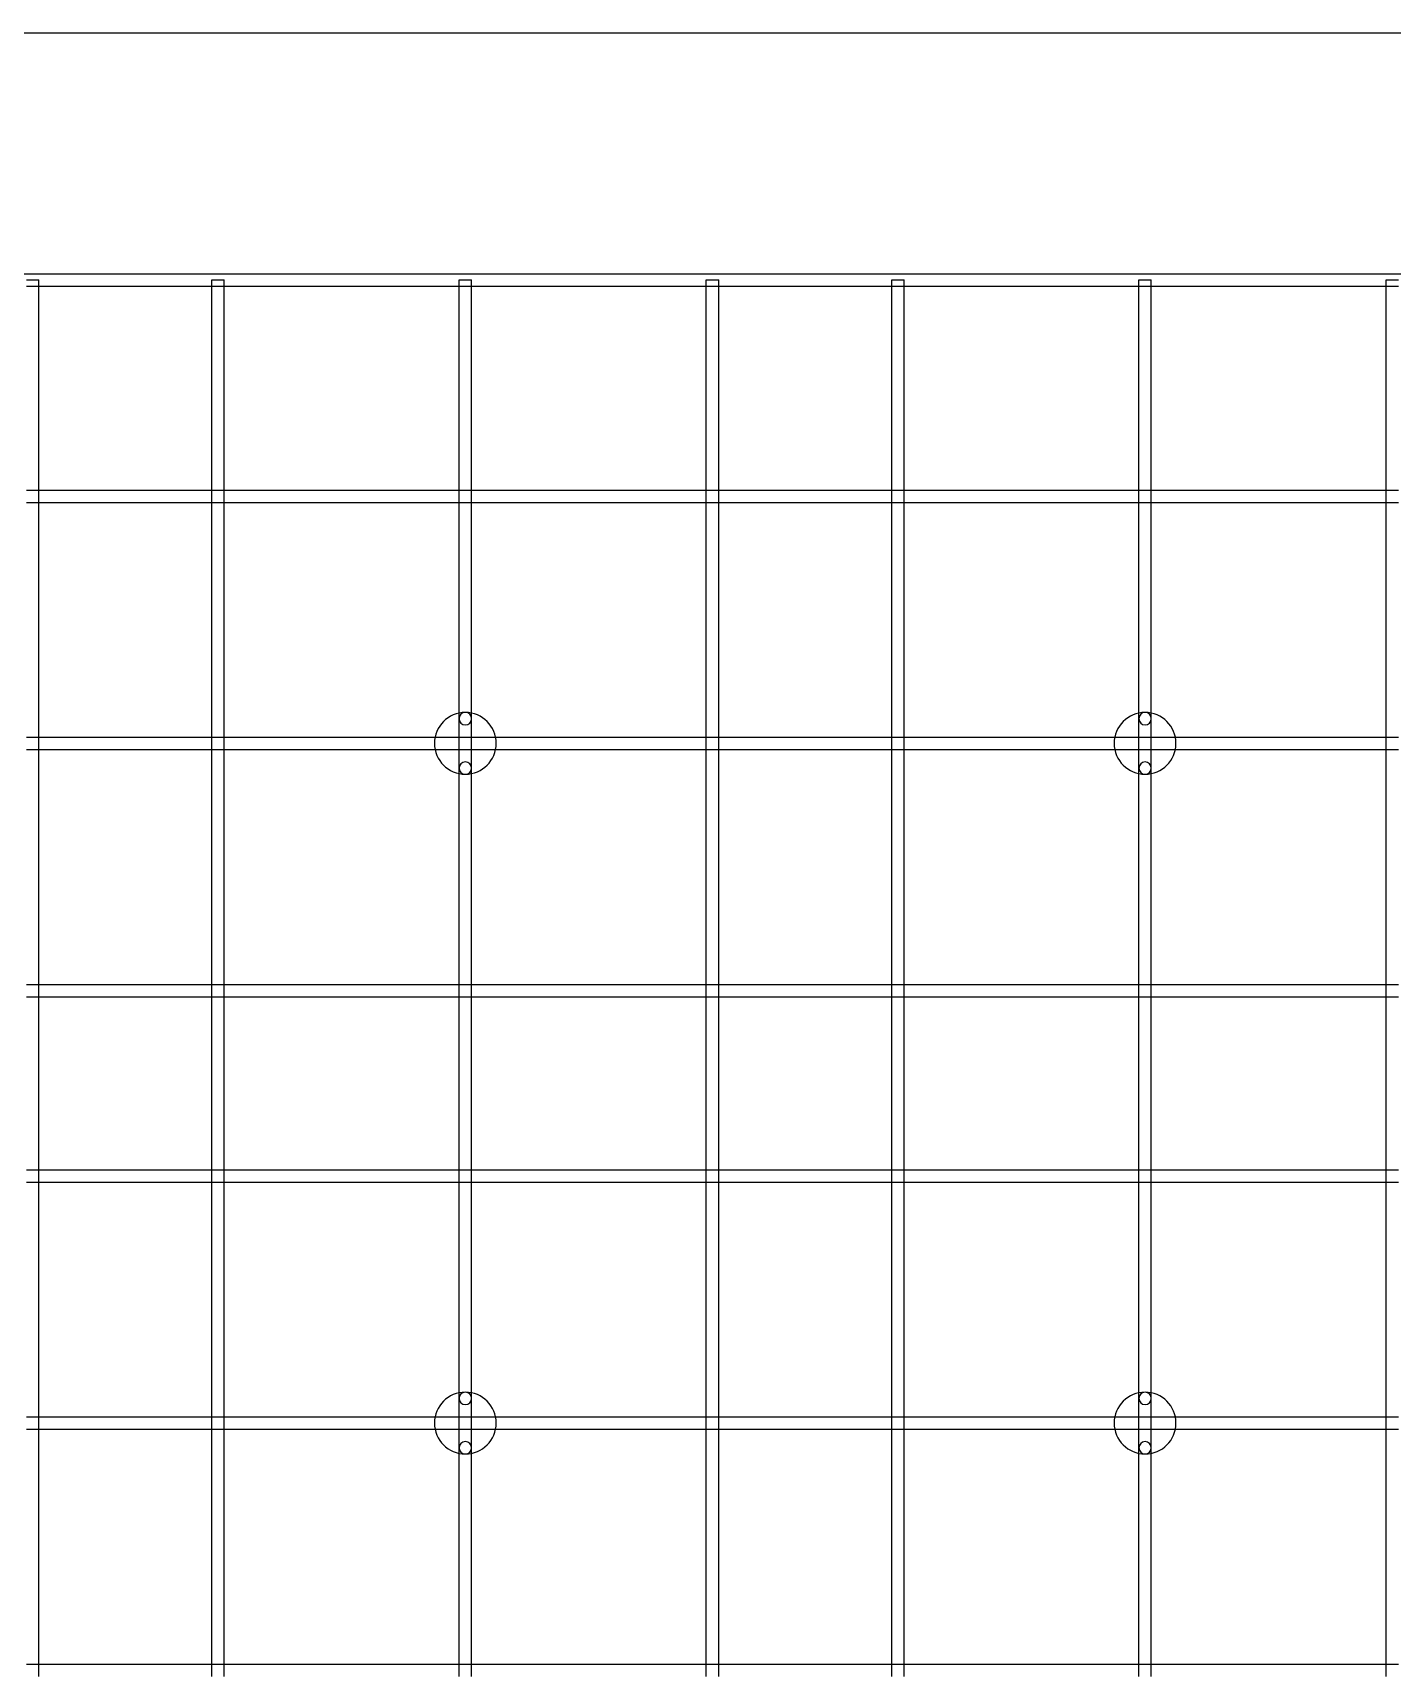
# Model space of a CAD drawing. Header units: millimetres. Extents: x 0 to 500, y 0 to 500.
# Drawn here: x 132.5 to 242.5, y 367.5 to 500 of the extents above; entities that cross this region are included whole.
import ezdxf

# ---------------------------------------------------------------- set-up
doc = ezdxf.new("R2010")
doc.units = ezdxf.units.MM
doc.layers.add('MDF_Model', color=7, linetype='CONTINUOUS')

msp = doc.modelspace()

# ---------------------------------------------------------------- linework, layer by layer
at = {"layer": 'MDF_Model'}
for p, q in [((0, 500, 6), (500, 500, 6)), ((0, 500), (500, 500)), ((0, 500, 6), (500, 500, 6)), ((0, 500), (500, 500)), ((20, 480.5), (480, 480.5)), ((20, 480.5), (480, 480.5)), ((20, 480.5, 1), (480, 480.5, 1)), ((20, 480.5, 1), (480, 480.5, 1)), ((132, 480, 1), (133, 480, 1)), ((132, 480, 1), (133, 480, 1)), ((133, 479.5, 1), (133, 480, 1)), ((133, 479.5, 1), (133, 480, 1)), ((147, 480, 1), (148, 480, 1)), ((147, 479.5, 1), (147, 480, 1)), ((147, 479.5, 1), (147, 480, 1)), ((147, 480, 1), (148, 480, 1)), ((148, 479.5, 1), (148, 480, 1)), ((148, 479.5, 1), (148, 480, 1)), ((167, 480, 1), (168, 480, 1)), ((167, 479.5, 1), (167, 480, 1)), ((167, 479.5, 1), (167, 480, 1)), ((167, 480, 1), (168, 480, 1)), ((168, 479.5, 1), (168, 480, 1)), ((168, 479.5, 1), (168, 480, 1)), ((187, 480, 1), (188, 480, 1)), ((187, 479.5, 1), (187, 480, 1)), ((187, 479.5, 1), (187, 480, 1)), ((187, 480, 1), (188, 480, 1)), ((188, 479.5, 1), (188, 480, 1)), ((188, 479.5, 1), (188, 480, 1)), ((202, 480, 1), (203, 480, 1)), ((202, 479.5, 1), (202, 480, 1)), ((202, 479.5, 1), (202, 480, 1)), ((202, 480, 1), (203, 480, 1)), ((203, 479.5, 1), (203, 480, 1)), ((203, 479.5, 1), (203, 480, 1)), ((222, 480, 1), (223, 480, 1)), ((222, 479.5, 1), (222, 480, 1)), ((222, 479.5, 1), (222, 480, 1)), ((222, 480, 1), (223, 480, 1)), ((223, 479.5, 1), (223, 480, 1)), ((223, 479.5, 1), (223, 480, 1)), ((242, 480, 1), (243, 480, 1)), ((242, 479.5, 1), (242, 480, 1)), ((242, 479.5, 1), (242, 480, 1)), ((242, 480, 1), (243, 480, 1)), ((132, 479.5, 1), (133, 479.5, 1)), ((132, 479.5, 1), (133, 479.5, 1)), ((133, 479.5, 1), (147, 479.5, 1)), ((133, 479.5), (147, 479.5)), ((133, 479.5, 1), (147, 479.5, 1)), ((133, 479.5), (133, 479.5, 1)), ((133, 479.5), (147, 479.5)), ((133, 463), (133, 479.5)), ((133, 463, 1), (133, 479.5, 1)), ((133, 479.5), (133, 479.5, 1)), ((133, 463), (133, 479.5)), ((133, 463, 1), (133, 479.5, 1)), ((147, 479.5, 1), (148, 479.5, 1)), ((147, 479.5), (147, 479.5, 1)), ((147, 463, 1), (147, 479.5, 1)), ((147, 479.5, 1), (148, 479.5, 1)), ((147, 463), (147, 479.5)), ((147, 463, 1), (147, 479.5, 1)), ((147, 479.5), (147, 479.5, 1)), ((147, 463), (147, 479.5)), ((148, 479.5, 1), (167, 479.5, 1)), ((148, 479.5), (167, 479.5)), ((148, 479.5, 1), (167, 479.5, 1)), ((148, 479.5), (148, 479.5, 1)), ((148, 479.5), (167, 479.5)), ((148, 463), (148, 479.5)), ((148, 463, 1), (148, 479.5, 1)), ((148, 479.5), (148, 479.5, 1)), ((148, 463), (148, 479.5)), ((148, 463, 1), (148, 479.5, 1)), ((167, 479.5, 1), (168, 479.5, 1)), ((167, 479.5), (167, 479.5, 1)), ((167, 463, 1), (167, 479.5, 1)), ((167, 479.5, 1), (168, 479.5, 1)), ((167, 463), (167, 479.5)), ((167, 463, 1), (167, 479.5, 1)), ((167, 479.5), (167, 479.5, 1)), ((167, 463), (167, 479.5)), ((168, 479.5, 1), (187, 479.5, 1)), ((168, 479.5), (187, 479.5)), ((168, 479.5, 1), (187, 479.5, 1)), ((168, 479.5), (168, 479.5, 1)), ((168, 479.5), (187, 479.5)), ((168, 463), (168, 479.5)), ((168, 463, 1), (168, 479.5, 1)), ((168, 479.5), (168, 479.5, 1)), ((168, 463), (168, 479.5)), ((168, 463, 1), (168, 479.5, 1)), ((187, 479.5, 1), (188, 479.5, 1)), ((187, 479.5), (187, 479.5, 1)), ((187, 463, 1), (187, 479.5, 1)), ((187, 479.5, 1), (188, 479.5, 1)), ((187, 463), (187, 479.5)), ((187, 463, 1), (187, 479.5, 1)), ((187, 479.5), (187, 479.5, 1)), ((187, 463), (187, 479.5)), ((188, 479.5, 1), (202, 479.5, 1)), ((188, 479.5), (202, 479.5)), ((188, 479.5, 1), (202, 479.5, 1)), ((188, 479.5), (188, 479.5, 1)), ((188, 479.5), (202, 479.5)), ((188, 463), (188, 479.5)), ((188, 463, 1), (188, 479.5, 1)), ((188, 479.5), (188, 479.5, 1)), ((188, 463), (188, 479.5)), ((188, 463, 1), (188, 479.5, 1)), ((202, 479.5, 1), (203, 479.5, 1)), ((202, 479.5), (202, 479.5, 1)), ((202, 463, 1), (202, 479.5, 1)), ((202, 479.5, 1), (203, 479.5, 1)), ((202, 463), (202, 479.5)), ((202, 463, 1), (202, 479.5, 1)), ((202, 479.5), (202, 479.5, 1)), ((202, 463), (202, 479.5)), ((203, 479.5, 1), (222, 479.5, 1)), ((203, 479.5), (222, 479.5)), ((203, 479.5, 1), (222, 479.5, 1)), ((203, 479.5), (203, 479.5, 1)), ((203, 479.5), (222, 479.5)), ((203, 463), (203, 479.5)), ((203, 463, 1), (203, 479.5, 1)), ((203, 479.5), (203, 479.5, 1)), ((203, 463), (203, 479.5)), ((203, 463, 1), (203, 479.5, 1)), ((222, 479.5, 1), (223, 479.5, 1)), ((222, 479.5), (222, 479.5, 1)), ((222, 463, 1), (222, 479.5, 1)), ((222, 479.5, 1), (223, 479.5, 1)), ((222, 463), (222, 479.5)), ((222, 463, 1), (222, 479.5, 1)), ((222, 479.5), (222, 479.5, 1)), ((222, 463), (222, 479.5)), ((223, 479.5, 1), (242, 479.5, 1)), ((223, 479.5), (242, 479.5)), ((223, 479.5, 1), (242, 479.5, 1)), ((223, 479.5), (223, 479.5, 1)), ((223, 479.5), (242, 479.5)), ((223, 463), (223, 479.5)), ((223, 463, 1), (223, 479.5, 1)), ((223, 479.5), (223, 479.5, 1)), ((223, 463), (223, 479.5)), ((223, 463, 1), (223, 479.5, 1)), ((242, 479.5, 1), (243, 479.5, 1)), ((242, 479.5), (242, 479.5, 1)), ((242, 463, 1), (242, 479.5, 1)), ((242, 479.5, 1), (243, 479.5, 1)), ((242, 463), (242, 479.5)), ((242, 463, 1), (242, 479.5, 1)), ((242, 479.5), (242, 479.5, 1)), ((242, 463), (242, 479.5)), ((132, 463, 1), (133, 463, 1)), ((132, 463, 1), (133, 463, 1)), ((133, 463), (147, 463)), ((133, 463), (133, 463, 1)), ((133, 463), (147, 463)), ((133, 463, 1), (147, 463, 1)), ((133, 463), (133, 463, 1)), ((133, 462, 1), (133, 463, 1)), ((133, 463, 1), (147, 463, 1)), ((133, 462, 1), (133, 463, 1)), ((147, 463, 1), (148, 463, 1)), ((147, 463), (147, 463, 1)), ((147, 462, 1), (147, 463, 1)), ((147, 463, 1), (148, 463, 1)), ((147, 463), (147, 463, 1)), ((147, 462, 1), (147, 463, 1)), ((148, 463), (167, 463)), ((148, 463), (148, 463, 1)), ((148, 463), (167, 463)), ((148, 463, 1), (167, 463, 1)), ((148, 463), (148, 463, 1)), ((148, 462, 1), (148, 463, 1)), ((148, 463, 1), (167, 463, 1)), ((148, 462, 1), (148, 463, 1)), ((167, 463, 1), (168, 463, 1)), ((167, 463), (167, 463, 1)), ((167, 462, 1), (167, 463, 1)), ((167, 463, 1), (168, 463, 1)), ((167, 463), (167, 463, 1)), ((167, 462, 1), (167, 463, 1)), ((168, 463), (187, 463)), ((168, 463), (168, 463, 1)), ((168, 462, 1), (168, 463, 1)), ((168, 463), (187, 463)), ((168, 463, 1), (187, 463, 1)), ((168, 463), (168, 463, 1)), ((168, 463, 1), (187, 463, 1)), ((168, 462, 1), (168, 463, 1)), ((187, 463, 1), (188, 463, 1)), ((187, 463), (187, 463, 1)), ((187, 462, 1), (187, 463, 1)), ((187, 463, 1), (188, 463, 1)), ((187, 463), (187, 463, 1)), ((187, 462, 1), (187, 463, 1)), ((188, 463), (202, 463)), ((188, 463), (188, 463, 1)), ((188, 463), (202, 463)), ((188, 463, 1), (202, 463, 1)), ((188, 463), (188, 463, 1)), ((188, 462, 1), (188, 463, 1)), ((188, 463, 1), (202, 463, 1)), ((188, 462, 1), (188, 463, 1)), ((202, 463, 1), (203, 463, 1)), ((202, 463), (202, 463, 1)), ((202, 462, 1), (202, 463, 1)), ((202, 463, 1), (203, 463, 1)), ((202, 463), (202, 463, 1)), ((202, 462, 1), (202, 463, 1)), ((203, 463), (222, 463)), ((203, 463), (203, 463, 1)), ((203, 463), (222, 463)), ((203, 463, 1), (222, 463, 1)), ((203, 463), (203, 463, 1)), ((203, 462, 1), (203, 463, 1)), ((203, 463, 1), (222, 463, 1)), ((203, 462, 1), (203, 463, 1)), ((222, 463, 1), (223, 463, 1)), ((222, 463), (222, 463, 1)), ((222, 462, 1), (222, 463, 1)), ((222, 463, 1), (223, 463, 1)), ((222, 463), (222, 463, 1)), ((222, 462, 1), (222, 463, 1)), ((223, 463), (242, 463)), ((223, 463), (223, 463, 1)), ((223, 462, 1), (223, 463, 1)), ((223, 463), (242, 463)), ((223, 463, 1), (242, 463, 1)), ((223, 463), (223, 463, 1)), ((223, 463, 1), (242, 463, 1)), ((223, 462, 1), (223, 463, 1)), ((242, 463, 1), (243, 463, 1)), ((242, 463), (242, 463, 1)), ((242, 462, 1), (242, 463, 1)), ((242, 463, 1), (243, 463, 1)), ((242, 463), (242, 463, 1)), ((242, 462, 1), (242, 463, 1)), ((132, 462, 1), (133, 462, 1)), ((132, 462, 1), (133, 462, 1)), ((133, 462, 1), (147, 462, 1)), ((133, 443, 1), (133, 462, 1)), ((133, 462), (147, 462)), ((133, 462, 1), (147, 462, 1)), ((133, 462), (133, 462, 1)), ((133, 443, 1), (133, 462, 1)), ((133, 462), (133, 462, 1)), ((133, 443), (133, 462)), ((133, 462), (147, 462)), ((133, 443), (133, 462)), ((147, 462, 1), (148, 462, 1)), ((147, 443, 1), (147, 462, 1)), ((147, 462, 1), (148, 462, 1)), ((147, 462), (147, 462, 1)), ((147, 443, 1), (147, 462, 1)), ((147, 462), (147, 462, 1)), ((147, 443), (147, 462)), ((147, 443), (147, 462)), ((148, 462), (167, 462)), ((148, 443), (148, 462)), ((148, 462), (167, 462)), ((148, 462, 1), (167, 462, 1)), ((148, 462), (148, 462, 1)), ((148, 462, 1), (167, 462, 1)), ((148, 443, 1), (148, 462, 1)), ((148, 443, 1), (148, 462, 1)), ((148, 462), (148, 462, 1)), ((148, 443), (148, 462)), ((167, 444.5, 1), (167, 462, 1)), ((167, 462, 1), (168, 462, 1)), ((167, 444.5, 1), (167, 462, 1)), ((167, 462), (167, 462, 1)), ((167, 444.5), (167, 462)), ((167, 462, 1), (168, 462, 1)), ((167, 444.5), (167, 462)), ((167, 462), (167, 462, 1)), ((168, 444.5, 1), (168, 462, 1)), ((168, 444.5, 1), (168, 462, 1)), ((168, 462), (168, 462, 1)), ((168, 444.5), (168, 462)), ((168, 462), (187, 462)), ((168, 444.5), (168, 462)), ((168, 462, 1), (187, 462, 1)), ((168, 462), (187, 462)), ((168, 462, 1), (187, 462, 1)), ((168, 462), (168, 462, 1)), ((187, 462, 1), (188, 462, 1)), ((187, 443), (187, 462)), ((187, 462), (187, 462, 1)), ((187, 443, 1), (187, 462, 1)), ((187, 462, 1), (188, 462, 1)), ((187, 443, 1), (187, 462, 1)), ((187, 462), (187, 462, 1)), ((187, 443), (187, 462)), ((188, 462, 1), (202, 462, 1)), ((188, 443, 1), (188, 462, 1)), ((188, 462), (202, 462)), ((188, 462, 1), (202, 462, 1)), ((188, 462), (188, 462, 1)), ((188, 443, 1), (188, 462, 1)), ((188, 462), (188, 462, 1)), ((188, 443), (188, 462)), ((188, 462), (202, 462)), ((188, 443), (188, 462)), ((202, 462, 1), (203, 462, 1)), ((202, 443, 1), (202, 462, 1)), ((202, 462, 1), (203, 462, 1)), ((202, 462), (202, 462, 1)), ((202, 443, 1), (202, 462, 1)), ((202, 462), (202, 462, 1)), ((202, 443), (202, 462)), ((202, 443), (202, 462)), ((203, 462), (222, 462)), ((203, 443), (203, 462)), ((203, 462), (222, 462)), ((203, 462, 1), (222, 462, 1)), ((203, 462), (203, 462, 1)), ((203, 462, 1), (222, 462, 1)), ((203, 443, 1), (203, 462, 1)), ((203, 443, 1), (203, 462, 1)), ((203, 462), (203, 462, 1)), ((203, 443), (203, 462)), ((222, 444.5, 1), (222, 462, 1)), ((222, 462, 1), (223, 462, 1)), ((222, 444.5, 1), (222, 462, 1)), ((222, 462), (222, 462, 1)), ((222, 444.5), (222, 462)), ((222, 462, 1), (223, 462, 1)), ((222, 444.5), (222, 462)), ((222, 462), (222, 462, 1)), ((223, 444.5, 1), (223, 462, 1)), ((223, 444.5, 1), (223, 462, 1)), ((223, 462), (223, 462, 1)), ((223, 444.5), (223, 462)), ((223, 462), (242, 462)), ((223, 444.5), (223, 462)), ((223, 462, 1), (242, 462, 1)), ((223, 462), (242, 462)), ((223, 462, 1), (242, 462, 1)), ((223, 462), (223, 462, 1)), ((242, 462, 1), (243, 462, 1)), ((242, 443), (242, 462)), ((242, 462), (242, 462, 1)), ((242, 443, 1), (242, 462, 1)), ((242, 462, 1), (243, 462, 1)), ((242, 443, 1), (242, 462, 1)), ((242, 462), (242, 462, 1)), ((242, 443), (242, 462)), ((167, 443, 1), (167, 444.5, 1)), ((167, 443, 1), (167, 444.5, 1)), ((167, 444.5), (167, 444.5, 1)), ((167, 443), (167, 444.5)), ((167, 444.5), (167, 444.5, 1)), ((167, 443), (167, 444.5)), ((167.5, 445, 3), (167.5, 445, 6)), ((167.5, 445, 3), (167.5, 445, 6)), ((168, 444.5, 1), (168, 444.5, 3)), ((168, 444.5, 1), (168, 444.5, 3)), ((168, 443, 1), (168, 444.5, 1)), ((168, 443, 1), (168, 444.5, 1)), ((168, 444.5), (168, 444.5, 1)), ((168, 443), (168, 444.5)), ((168, 444.5), (168, 444.5, 1)), ((168, 443), (168, 444.5)), ((222, 443, 1), (222, 444.5, 1)), ((222, 443, 1), (222, 444.5, 1)), ((222, 444.5), (222, 444.5, 1)), ((222, 443), (222, 444.5)), ((222, 444.5), (222, 444.5, 1)), ((222, 443), (222, 444.5)), ((222.5, 445, 3), (222.5, 445, 6)), ((222.5, 445, 3), (222.5, 445, 6)), ((223, 444.5, 1), (223, 444.5, 3)), ((223, 444.5, 1), (223, 444.5, 3)), ((223, 443, 1), (223, 444.5, 1)), ((223, 443, 1), (223, 444.5, 1)), ((223, 444.5), (223, 444.5, 1)), ((223, 443), (223, 444.5)), ((223, 444.5), (223, 444.5, 1)), ((223, 443), (223, 444.5)), ((132, 443, 1), (133, 443, 1)), ((132, 443, 1), (133, 443, 1)), ((133, 442, 1), (133, 443, 1)), ((133, 443), (133, 443, 1)), ((133, 443, 1), (147, 443, 1)), ((133, 442, 1), (133, 443, 1)), ((133, 443), (147, 443)), ((133, 443), (147, 443)), ((133, 443, 1), (147, 443, 1)), ((133, 443), (133, 443, 1)), ((147, 443, 1), (148, 443, 1)), ((147, 442, 1), (147, 443, 1)), ((147, 443, 1), (148, 443, 1)), ((147, 443), (147, 443, 1)), ((147, 442, 1), (147, 443, 1)), ((147, 443), (147, 443, 1)), ((148, 443, 1), (167, 443, 1)), ((148, 442, 1), (148, 443, 1)), ((148, 443), (167, 443)), ((148, 443), (167, 443)), ((148, 443, 1), (167, 443, 1)), ((148, 443), (148, 443, 1)), ((148, 442, 1), (148, 443, 1)), ((148, 443), (148, 443, 1)), ((167, 443, 1), (168, 443, 1)), ((167, 442, 1), (167, 443, 1)), ((167, 443, 1), (168, 443, 1)), ((167, 443), (167, 443, 1)), ((167, 442, 1), (167, 443, 1)), ((167, 443), (167, 443, 1)), ((168, 442, 1), (168, 443, 1)), ((168, 443), (168, 443, 1)), ((168, 443, 1), (187, 443, 1)), ((168, 442, 1), (168, 443, 1)), ((168, 443), (187, 443)), ((168, 443), (187, 443)), ((168, 443, 1), (187, 443, 1)), ((168, 443), (168, 443, 1)), ((187, 442, 1), (187, 443, 1)), ((187, 443), (187, 443, 1)), ((187, 443, 1), (188, 443, 1)), ((187, 442, 1), (187, 443, 1)), ((187, 443, 1), (188, 443, 1)), ((187, 443), (187, 443, 1)), ((188, 442, 1), (188, 443, 1)), ((188, 443), (188, 443, 1)), ((188, 443, 1), (202, 443, 1)), ((188, 442, 1), (188, 443, 1)), ((188, 443), (202, 443)), ((188, 443), (202, 443)), ((188, 443, 1), (202, 443, 1)), ((188, 443), (188, 443, 1)), ((202, 443, 1), (203, 443, 1)), ((202, 442, 1), (202, 443, 1)), ((202, 443, 1), (203, 443, 1)), ((202, 443), (202, 443, 1)), ((202, 442, 1), (202, 443, 1)), ((202, 443), (202, 443, 1)), ((203, 443, 1), (222, 443, 1)), ((203, 442, 1), (203, 443, 1)), ((203, 443), (222, 443)), ((203, 443), (222, 443)), ((203, 443, 1), (222, 443, 1)), ((203, 443), (203, 443, 1)), ((203, 442, 1), (203, 443, 1)), ((203, 443), (203, 443, 1)), ((222, 443, 1), (223, 443, 1)), ((222, 442, 1), (222, 443, 1)), ((222, 443, 1), (223, 443, 1)), ((222, 443), (222, 443, 1)), ((222, 442, 1), (222, 443, 1)), ((222, 443), (222, 443, 1)), ((223, 442, 1), (223, 443, 1)), ((223, 443), (223, 443, 1)), ((223, 443, 1), (242, 443, 1)), ((223, 442, 1), (223, 443, 1)), ((223, 443), (242, 443)), ((223, 443), (242, 443)), ((223, 443, 1), (242, 443, 1)), ((223, 443), (223, 443, 1)), ((242, 442, 1), (242, 443, 1)), ((242, 443), (242, 443, 1)), ((242, 443, 1), (243, 443, 1)), ((242, 442, 1), (242, 443, 1)), ((242, 443, 1), (243, 443, 1)), ((242, 443), (242, 443, 1)), ((132, 442, 1), (133, 442, 1)), ((132, 442, 1), (133, 442, 1)), ((133, 423, 1), (133, 442, 1)), ((133, 442, 1), (147, 442, 1)), ((133, 423, 1), (133, 442, 1)), ((133, 442), (133, 442, 1)), ((133, 423), (133, 442)), ((133, 442), (147, 442)), ((133, 442, 1), (147, 442, 1)), ((133, 442), (133, 442, 1)), ((133, 442), (147, 442)), ((133, 423), (133, 442)), ((147, 442, 1), (148, 442, 1)), ((147, 423, 1), (147, 442, 1)), ((147, 442, 1), (148, 442, 1)), ((147, 442), (147, 442, 1)), ((147, 423, 1), (147, 442, 1)), ((147, 442), (147, 442, 1)), ((147, 423), (147, 442)), ((147, 423), (147, 442)), ((148, 442), (167, 442)), ((148, 423), (148, 442)), ((148, 442), (167, 442)), ((148, 442, 1), (167, 442, 1)), ((148, 442), (148, 442, 1)), ((148, 442, 1), (167, 442, 1)), ((148, 423, 1), (148, 442, 1)), ((148, 442), (148, 442, 1)), ((148, 423), (148, 442)), ((148, 423, 1), (148, 442, 1)), ((167, 440.5, 1), (167, 442, 1)), ((167, 442, 1), (168, 442, 1)), ((167, 440.5, 1), (167, 442, 1)), ((167, 442), (167, 442, 1)), ((167, 440.5), (167, 442)), ((167, 442, 1), (168, 442, 1)), ((167, 440.5), (167, 442)), ((167, 442), (167, 442, 1)), ((168, 440.5, 1), (168, 442, 1)), ((168, 440.5, 1), (168, 442, 1)), ((168, 442), (168, 442, 1)), ((168, 440.5), (168, 442)), ((168, 442), (187, 442)), ((168, 440.5), (168, 442)), ((168, 442, 1), (187, 442, 1)), ((168, 442), (187, 442)), ((168, 442, 1), (187, 442, 1)), ((168, 442), (168, 442, 1)), ((170, 442.5, 3), (170, 442.5, 6)), ((170, 442.5, 3), (170, 442.5, 6)), ((187, 423), (187, 442)), ((187, 442), (187, 442, 1)), ((187, 423, 1), (187, 442, 1)), ((187, 442), (187, 442, 1)), ((187, 423), (187, 442)), ((187, 442, 1), (188, 442, 1)), ((187, 423, 1), (187, 442, 1)), ((187, 442, 1), (188, 442, 1)), ((188, 423, 1), (188, 442, 1)), ((188, 442, 1), (202, 442, 1)), ((188, 423, 1), (188, 442, 1)), ((188, 442), (188, 442, 1)), ((188, 423), (188, 442)), ((188, 442), (202, 442)), ((188, 442, 1), (202, 442, 1)), ((188, 442), (188, 442, 1)), ((188, 442), (202, 442)), ((188, 423), (188, 442)), ((202, 442, 1), (203, 442, 1)), ((202, 423, 1), (202, 442, 1)), ((202, 442, 1), (203, 442, 1)), ((202, 442), (202, 442, 1)), ((202, 423, 1), (202, 442, 1)), ((202, 442), (202, 442, 1)), ((202, 423), (202, 442)), ((202, 423), (202, 442)), ((203, 442), (222, 442)), ((203, 423), (203, 442)), ((203, 442), (222, 442)), ((203, 442, 1), (222, 442, 1)), ((203, 442), (203, 442, 1)), ((203, 442, 1), (222, 442, 1)), ((203, 423, 1), (203, 442, 1)), ((203, 442), (203, 442, 1)), ((203, 423), (203, 442)), ((203, 423, 1), (203, 442, 1)), ((222, 440.5, 1), (222, 442, 1)), ((222, 442, 1), (223, 442, 1)), ((222, 440.5, 1), (222, 442, 1)), ((222, 442), (222, 442, 1)), ((222, 440.5), (222, 442)), ((222, 442, 1), (223, 442, 1)), ((222, 440.5), (222, 442)), ((222, 442), (222, 442, 1)), ((223, 440.5, 1), (223, 442, 1)), ((223, 440.5, 1), (223, 442, 1)), ((223, 442), (223, 442, 1)), ((223, 440.5), (223, 442)), ((223, 442), (242, 442)), ((223, 440.5), (223, 442)), ((223, 442, 1), (242, 442, 1)), ((223, 442), (242, 442)), ((223, 442, 1), (242, 442, 1)), ((223, 442), (223, 442, 1)), ((225, 442.5, 3), (225, 442.5, 6)), ((225, 442.5, 3), (225, 442.5, 6)), ((242, 423), (242, 442)), ((242, 442), (242, 442, 1)), ((242, 423, 1), (242, 442, 1)), ((242, 442), (242, 442, 1)), ((242, 423), (242, 442)), ((242, 442, 1), (243, 442, 1)), ((242, 423, 1), (242, 442, 1)), ((242, 442, 1), (243, 442, 1)), ((167, 423, 1), (167, 440.5, 1)), ((167, 423, 1), (167, 440.5, 1)), ((167, 440.5), (167, 440.5, 1)), ((167, 423), (167, 440.5)), ((167, 440.5), (167, 440.5, 1)), ((167, 423), (167, 440.5)), ((167.5, 440, 3), (167.5, 440, 6)), ((167.5, 440, 3), (167.5, 440, 6)), ((168, 440.5, 1), (168, 440.5, 3)), ((168, 440.5, 1), (168, 440.5, 3)), ((168, 423, 1), (168, 440.5, 1)), ((168, 423, 1), (168, 440.5, 1)), ((168, 440.5), (168, 440.5, 1)), ((168, 423), (168, 440.5)), ((168, 440.5), (168, 440.5, 1)), ((168, 423), (168, 440.5)), ((222, 423, 1), (222, 440.5, 1)), ((222, 423, 1), (222, 440.5, 1)), ((222, 440.5), (222, 440.5, 1)), ((222, 423), (222, 440.5)), ((222, 440.5), (222, 440.5, 1)), ((222, 423), (222, 440.5)), ((222.5, 440, 3), (222.5, 440, 6)), ((222.5, 440, 3), (222.5, 440, 6)), ((223, 440.5, 1), (223, 440.5, 3)), ((223, 440.5, 1), (223, 440.5, 3)), ((223, 423, 1), (223, 440.5, 1)), ((223, 423, 1), (223, 440.5, 1)), ((223, 440.5), (223, 440.5, 1)), ((223, 423), (223, 440.5)), ((223, 440.5), (223, 440.5, 1)), ((223, 423), (223, 440.5)), ((132, 423, 1), (133, 423, 1)), ((132, 423, 1), (133, 423, 1)), ((133, 422, 1), (133, 423, 1)), ((133, 423, 1), (147, 423, 1)), ((133, 422, 1), (133, 423, 1)), ((133, 423), (133, 423, 1)), ((133, 423), (147, 423)), ((133, 423, 1), (147, 423, 1)), ((133, 423), (133, 423, 1)), ((133, 423), (147, 423)), ((147, 422, 1), (147, 423, 1)), ((147, 423, 1), (148, 423, 1)), ((147, 422, 1), (147, 423, 1)), ((147, 423, 1), (148, 423, 1)), ((147, 423), (147, 423, 1)), ((147, 423), (147, 423, 1)), ((148, 423), (167, 423)), ((148, 423), (167, 423)), ((148, 423, 1), (167, 423, 1)), ((148, 423), (148, 423, 1)), ((148, 423, 1), (167, 423, 1)), ((148, 422, 1), (148, 423, 1)), ((148, 423), (148, 423, 1)), ((148, 422, 1), (148, 423, 1)), ((167, 423, 1), (168, 423, 1)), ((167, 423), (167, 423, 1)), ((167, 422, 1), (167, 423, 1)), ((167, 423, 1), (168, 423, 1)), ((167, 423), (167, 423, 1)), ((167, 422, 1), (167, 423, 1)), ((168, 423), (168, 423, 1)), ((168, 422, 1), (168, 423, 1)), ((168, 423), (187, 423)), ((168, 423), (187, 423)), ((168, 423, 1), (187, 423, 1)), ((168, 423), (168, 423, 1)), ((168, 423, 1), (187, 423, 1)), ((168, 422, 1), (168, 423, 1)), ((187, 423), (187, 423, 1)), ((187, 422, 1), (187, 423, 1)), ((187, 423), (187, 423, 1)), ((187, 422, 1), (187, 423, 1)), ((187, 423, 1), (188, 423, 1)), ((187, 423, 1), (188, 423, 1)), ((188, 422, 1), (188, 423, 1)), ((188, 423, 1), (202, 423, 1)), ((188, 422, 1), (188, 423, 1)), ((188, 423), (188, 423, 1)), ((188, 423), (202, 423)), ((188, 423, 1), (202, 423, 1)), ((188, 423), (188, 423, 1)), ((188, 423), (202, 423)), ((202, 422, 1), (202, 423, 1)), ((202, 423, 1), (203, 423, 1)), ((202, 422, 1), (202, 423, 1)), ((202, 423, 1), (203, 423, 1)), ((202, 423), (202, 423, 1)), ((202, 423), (202, 423, 1)), ((203, 423), (222, 423)), ((203, 423), (222, 423)), ((203, 423, 1), (222, 423, 1)), ((203, 423), (203, 423, 1)), ((203, 423, 1), (222, 423, 1)), ((203, 422, 1), (203, 423, 1)), ((203, 423), (203, 423, 1)), ((203, 422, 1), (203, 423, 1)), ((222, 423, 1), (223, 423, 1)), ((222, 423), (222, 423, 1)), ((222, 422, 1), (222, 423, 1)), ((222, 423, 1), (223, 423, 1)), ((222, 423), (222, 423, 1)), ((222, 422, 1), (222, 423, 1)), ((223, 423), (223, 423, 1)), ((223, 422, 1), (223, 423, 1)), ((223, 423), (242, 423)), ((223, 423), (242, 423)), ((223, 423, 1), (242, 423, 1)), ((223, 423), (223, 423, 1)), ((223, 423, 1), (242, 423, 1)), ((223, 422, 1), (223, 423, 1)), ((242, 423), (242, 423, 1)), ((242, 422, 1), (242, 423, 1)), ((242, 423), (242, 423, 1)), ((242, 422, 1), (242, 423, 1)), ((242, 423, 1), (243, 423, 1)), ((242, 423, 1), (243, 423, 1)), ((132, 422, 1), (133, 422, 1)), ((132, 422, 1), (133, 422, 1)), ((133, 408, 1), (133, 422, 1)), ((133, 422, 1), (147, 422, 1)), ((133, 408, 1), (133, 422, 1)), ((133, 422), (133, 422, 1)), ((133, 408), (133, 422)), ((133, 422), (147, 422)), ((133, 422, 1), (147, 422, 1)), ((133, 422), (133, 422, 1)), ((133, 422), (147, 422)), ((133, 408), (133, 422)), ((147, 422, 1), (148, 422, 1)), ((147, 408, 1), (147, 422, 1)), ((147, 422, 1), (148, 422, 1)), ((147, 422), (147, 422, 1)), ((147, 408, 1), (147, 422, 1)), ((147, 422), (147, 422, 1)), ((147, 408), (147, 422)), ((147, 408), (147, 422)), ((148, 422, 1), (167, 422, 1)), ((148, 422), (167, 422)), ((148, 422, 1), (167, 422, 1)), ((148, 422), (148, 422, 1)), ((148, 422), (167, 422)), ((148, 408), (148, 422)), ((148, 408, 1), (148, 422, 1)), ((148, 422), (148, 422, 1)), ((148, 408), (148, 422)), ((148, 408, 1), (148, 422, 1)), ((167, 422, 1), (168, 422, 1)), ((167, 408, 1), (167, 422, 1)), ((167, 422, 1), (168, 422, 1)), ((167, 408, 1), (167, 422, 1)), ((167, 422), (167, 422, 1)), ((167, 408), (167, 422)), ((167, 422), (167, 422, 1)), ((167, 408), (167, 422)), ((168, 408, 1), (168, 422, 1)), ((168, 422, 1), (187, 422, 1)), ((168, 408, 1), (168, 422, 1)), ((168, 422), (168, 422, 1)), ((168, 408), (168, 422)), ((168, 422), (187, 422)), ((168, 422, 1), (187, 422, 1)), ((168, 422), (168, 422, 1)), ((168, 408), (168, 422)), ((168, 422), (187, 422)), ((187, 422, 1), (188, 422, 1)), ((187, 422), (187, 422, 1)), ((187, 408), (187, 422)), ((187, 408, 1), (187, 422, 1)), ((187, 422), (187, 422, 1)), ((187, 408), (187, 422)), ((187, 408, 1), (187, 422, 1)), ((187, 422, 1), (188, 422, 1)), ((188, 408, 1), (188, 422, 1)), ((188, 422, 1), (202, 422, 1)), ((188, 408, 1), (188, 422, 1)), ((188, 422), (188, 422, 1)), ((188, 408), (188, 422)), ((188, 422), (202, 422)), ((188, 422, 1), (202, 422, 1)), ((188, 422), (188, 422, 1)), ((188, 422), (202, 422)), ((188, 408), (188, 422)), ((202, 422, 1), (203, 422, 1)), ((202, 408, 1), (202, 422, 1)), ((202, 422, 1), (203, 422, 1)), ((202, 408, 1), (202, 422, 1)), ((202, 422), (202, 422, 1)), ((202, 408), (202, 422)), ((202, 422), (202, 422, 1)), ((202, 408), (202, 422)), ((203, 422, 1), (222, 422, 1)), ((203, 422), (222, 422)), ((203, 422, 1), (222, 422, 1)), ((203, 422), (203, 422, 1)), ((203, 422), (222, 422)), ((203, 408), (203, 422)), ((203, 408, 1), (203, 422, 1)), ((203, 422), (203, 422, 1)), ((203, 408), (203, 422)), ((203, 408, 1), (203, 422, 1)), ((222, 422, 1), (223, 422, 1)), ((222, 408, 1), (222, 422, 1)), ((222, 422, 1), (223, 422, 1)), ((222, 408, 1), (222, 422, 1)), ((222, 422), (222, 422, 1)), ((222, 408), (222, 422)), ((222, 422), (222, 422, 1)), ((222, 408), (222, 422)), ((223, 408, 1), (223, 422, 1)), ((223, 422, 1), (242, 422, 1)), ((223, 408, 1), (223, 422, 1)), ((223, 422), (223, 422, 1)), ((223, 408), (223, 422)), ((223, 422), (242, 422)), ((223, 422, 1), (242, 422, 1)), ((223, 422), (223, 422, 1)), ((223, 408), (223, 422)), ((223, 422), (242, 422)), ((242, 422, 1), (243, 422, 1)), ((242, 422), (242, 422, 1)), ((242, 408), (242, 422)), ((242, 408, 1), (242, 422, 1)), ((242, 422), (242, 422, 1)), ((242, 408), (242, 422)), ((242, 408, 1), (242, 422, 1)), ((242, 422, 1), (243, 422, 1)), ((132, 408, 1), (133, 408, 1)), ((132, 408, 1), (133, 408, 1)), ((132, 407, 1), (133, 407, 1)), ((132, 407, 1), (133, 407, 1)), ((133, 407, 1), (133, 408, 1)), ((133, 408, 1), (147, 408, 1)), ((133, 407, 1), (133, 408, 1)), ((133, 408), (133, 408, 1)), ((133, 408), (147, 408)), ((133, 408, 1), (147, 408, 1)), ((133, 408), (133, 408, 1)), ((133, 408), (147, 408)), ((133, 388, 1), (133, 407, 1)), ((133, 407, 1), (147, 407, 1)), ((133, 388, 1), (133, 407, 1)), ((133, 407), (133, 407, 1)), ((133, 388), (133, 407)), ((133, 407), (147, 407)), ((133, 407, 1), (147, 407, 1)), ((133, 407), (133, 407, 1)), ((133, 407), (147, 407)), ((133, 388), (133, 407)), ((147, 407, 1), (147, 408, 1)), ((147, 408, 1), (148, 408, 1)), ((147, 407, 1), (147, 408, 1)), ((147, 408, 1), (148, 408, 1)), ((147, 408), (147, 408, 1)), ((147, 408), (147, 408, 1)), ((147, 407, 1), (148, 407, 1)), ((147, 388, 1), (147, 407, 1)), ((147, 407, 1), (148, 407, 1)), ((147, 407), (147, 407, 1)), ((147, 388, 1), (147, 407, 1)), ((147, 407), (147, 407, 1)), ((147, 388), (147, 407)), ((147, 388), (147, 407)), ((148, 408, 1), (167, 408, 1)), ((148, 407, 1), (148, 408, 1)), ((148, 408), (167, 408)), ((148, 408, 1), (167, 408, 1)), ((148, 408), (148, 408, 1)), ((148, 407, 1), (148, 408, 1)), ((148, 408), (167, 408)), ((148, 408), (148, 408, 1)), ((148, 407), (167, 407)), ((148, 388), (148, 407)), ((148, 407), (167, 407)), ((148, 407, 1), (167, 407, 1)), ((148, 407), (148, 407, 1)), ((148, 407, 1), (167, 407, 1)), ((148, 388, 1), (148, 407, 1)), ((148, 407), (148, 407, 1)), ((148, 388), (148, 407)), ((148, 388, 1), (148, 407, 1)), ((167, 407, 1), (167, 408, 1)), ((167, 408, 1), (168, 408, 1)), ((167, 407, 1), (167, 408, 1)), ((167, 408, 1), (168, 408, 1)), ((167, 408), (167, 408, 1)), ((167, 408), (167, 408, 1)), ((167, 389.5, 1), (167, 407, 1)), ((167, 407, 1), (168, 407, 1)), ((167, 389.5, 1), (167, 407, 1)), ((167, 407), (167, 407, 1)), ((167, 389.5), (167, 407)), ((167, 407, 1), (168, 407, 1)), ((167, 389.5), (167, 407)), ((167, 407), (167, 407, 1)), ((168, 407, 1), (168, 408, 1)), ((168, 408, 1), (187, 408, 1)), ((168, 407, 1), (168, 408, 1)), ((168, 408), (168, 408, 1)), ((168, 408), (187, 408)), ((168, 408, 1), (187, 408, 1)), ((168, 408), (168, 408, 1)), ((168, 408), (187, 408)), ((168, 389.5, 1), (168, 407, 1)), ((168, 389.5, 1), (168, 407, 1)), ((168, 407), (168, 407, 1)), ((168, 389.5), (168, 407)), ((168, 407), (187, 407)), ((168, 389.5), (168, 407)), ((168, 407, 1), (187, 407, 1)), ((168, 407), (187, 407)), ((168, 407, 1), (187, 407, 1)), ((168, 407), (168, 407, 1)), ((187, 407, 1), (187, 408, 1)), ((187, 408), (187, 408, 1)), ((187, 407, 1), (187, 408, 1)), ((187, 408, 1), (188, 408, 1)), ((187, 408), (187, 408, 1)), ((187, 408, 1), (188, 408, 1)), ((187, 388), (187, 407)), ((187, 407), (187, 407, 1)), ((187, 388, 1), (187, 407, 1)), ((187, 407), (187, 407, 1)), ((187, 388), (187, 407)), ((187, 407, 1), (188, 407, 1)), ((187, 388, 1), (187, 407, 1)), ((187, 407, 1), (188, 407, 1)), ((188, 407, 1), (188, 408, 1)), ((188, 408, 1), (202, 408, 1)), ((188, 407, 1), (188, 408, 1)), ((188, 408), (188, 408, 1)), ((188, 408), (202, 408)), ((188, 408, 1), (202, 408, 1)), ((188, 408), (188, 408, 1)), ((188, 408), (202, 408)), ((188, 388, 1), (188, 407, 1)), ((188, 407, 1), (202, 407, 1)), ((188, 388, 1), (188, 407, 1)), ((188, 407), (188, 407, 1)), ((188, 388), (188, 407)), ((188, 407), (202, 407)), ((188, 407, 1), (202, 407, 1)), ((188, 407), (188, 407, 1)), ((188, 407), (202, 407)), ((188, 388), (188, 407)), ((202, 407, 1), (202, 408, 1)), ((202, 408, 1), (203, 408, 1)), ((202, 407, 1), (202, 408, 1)), ((202, 408, 1), (203, 408, 1)), ((202, 408), (202, 408, 1)), ((202, 408), (202, 408, 1)), ((202, 407, 1), (203, 407, 1)), ((202, 388, 1), (202, 407, 1)), ((202, 407, 1), (203, 407, 1)), ((202, 407), (202, 407, 1)), ((202, 388, 1), (202, 407, 1)), ((202, 407), (202, 407, 1)), ((202, 388), (202, 407)), ((202, 388), (202, 407)), ((203, 408, 1), (222, 408, 1)), ((203, 407, 1), (203, 408, 1)), ((203, 408), (222, 408)), ((203, 408, 1), (222, 408, 1)), ((203, 408), (203, 408, 1)), ((203, 407, 1), (203, 408, 1)), ((203, 408), (222, 408)), ((203, 408), (203, 408, 1)), ((203, 407), (222, 407)), ((203, 388), (203, 407)), ((203, 407), (222, 407)), ((203, 407, 1), (222, 407, 1)), ((203, 407), (203, 407, 1)), ((203, 407, 1), (222, 407, 1)), ((203, 388, 1), (203, 407, 1)), ((203, 407), (203, 407, 1)), ((203, 388), (203, 407)), ((203, 388, 1), (203, 407, 1)), ((222, 407, 1), (222, 408, 1)), ((222, 408, 1), (223, 408, 1)), ((222, 407, 1), (222, 408, 1)), ((222, 408, 1), (223, 408, 1)), ((222, 408), (222, 408, 1)), ((222, 408), (222, 408, 1)), ((222, 389.5, 1), (222, 407, 1)), ((222, 407, 1), (223, 407, 1)), ((222, 389.5, 1), (222, 407, 1)), ((222, 407), (222, 407, 1)), ((222, 389.5), (222, 407)), ((222, 407, 1), (223, 407, 1)), ((222, 389.5), (222, 407)), ((222, 407), (222, 407, 1)), ((223, 407, 1), (223, 408, 1)), ((223, 408, 1), (242, 408, 1)), ((223, 407, 1), (223, 408, 1)), ((223, 408), (223, 408, 1)), ((223, 408), (242, 408)), ((223, 408, 1), (242, 408, 1)), ((223, 408), (223, 408, 1)), ((223, 408), (242, 408)), ((223, 389.5, 1), (223, 407, 1)), ((223, 389.5, 1), (223, 407, 1)), ((223, 407), (223, 407, 1)), ((223, 389.5), (223, 407)), ((223, 407), (242, 407)), ((223, 389.5), (223, 407)), ((223, 407, 1), (242, 407, 1)), ((223, 407), (242, 407)), ((223, 407, 1), (242, 407, 1)), ((223, 407), (223, 407, 1)), ((242, 407, 1), (242, 408, 1)), ((242, 408), (242, 408, 1)), ((242, 407, 1), (242, 408, 1)), ((242, 408, 1), (243, 408, 1)), ((242, 408), (242, 408, 1)), ((242, 408, 1), (243, 408, 1)), ((242, 388), (242, 407)), ((242, 407), (242, 407, 1)), ((242, 388, 1), (242, 407, 1)), ((242, 407), (242, 407, 1)), ((242, 388), (242, 407)), ((242, 407, 1), (243, 407, 1)), ((242, 388, 1), (242, 407, 1)), ((242, 407, 1), (243, 407, 1)), ((167.5, 390, 3), (167.5, 390, 6)), ((167.5, 390, 3), (167.5, 390, 6)), ((222.5, 390, 3), (222.5, 390, 6)), ((222.5, 390, 3), (222.5, 390, 6)), ((167, 388, 1), (167, 389.5, 1)), ((167, 388, 1), (167, 389.5, 1)), ((167, 389.5), (167, 389.5, 1)), ((167, 388), (167, 389.5)), ((167, 389.5), (167, 389.5, 1)), ((167, 388), (167, 389.5)), ((168, 389.5, 1), (168, 389.5, 3)), ((168, 389.5, 1), (168, 389.5, 3)), ((168, 388, 1), (168, 389.5, 1)), ((168, 388, 1), (168, 389.5, 1)), ((168, 389.5), (168, 389.5, 1)), ((168, 388), (168, 389.5)), ((168, 389.5), (168, 389.5, 1)), ((168, 388), (168, 389.5)), ((222, 388, 1), (222, 389.5, 1)), ((222, 388, 1), (222, 389.5, 1)), ((222, 389.5), (222, 389.5, 1)), ((222, 388), (222, 389.5)), ((222, 389.5), (222, 389.5, 1)), ((222, 388), (222, 389.5)), ((223, 389.5, 1), (223, 389.5, 3)), ((223, 389.5, 1), (223, 389.5, 3)), ((223, 388, 1), (223, 389.5, 1)), ((223, 388, 1), (223, 389.5, 1)), ((223, 389.5), (223, 389.5, 1)), ((223, 388), (223, 389.5)), ((223, 389.5), (223, 389.5, 1)), ((223, 388), (223, 389.5)), ((132, 388, 1), (133, 388, 1)), ((132, 388, 1), (133, 388, 1)), ((132, 387, 1), (133, 387, 1)), ((132, 387, 1), (133, 387, 1)), ((133, 387, 1), (133, 388, 1)), ((133, 388, 1), (147, 388, 1)), ((133, 387, 1), (133, 388, 1)), ((133, 388), (133, 388, 1)), ((133, 388), (147, 388)), ((133, 388, 1), (147, 388, 1)), ((133, 388), (133, 388, 1)), ((133, 388), (147, 388)), ((133, 368, 1), (133, 387, 1)), ((133, 387, 1), (147, 387, 1)), ((133, 368, 1), (133, 387, 1)), ((133, 387), (133, 387, 1)), ((133, 368), (133, 387)), ((133, 387), (147, 387)), ((133, 387, 1), (147, 387, 1)), ((133, 387), (133, 387, 1)), ((133, 387), (147, 387)), ((133, 368), (133, 387)), ((147, 387, 1), (147, 388, 1)), ((147, 388, 1), (148, 388, 1)), ((147, 387, 1), (147, 388, 1)), ((147, 388, 1), (148, 388, 1)), ((147, 388), (147, 388, 1)), ((147, 388), (147, 388, 1)), ((147, 387, 1), (148, 387, 1)), ((147, 368, 1), (147, 387, 1)), ((147, 387, 1), (148, 387, 1)), ((147, 387), (147, 387, 1)), ((147, 368, 1), (147, 387, 1)), ((147, 387), (147, 387, 1)), ((147, 368), (147, 387)), ((147, 368), (147, 387)), ((148, 388, 1), (167, 388, 1)), ((148, 387, 1), (148, 388, 1)), ((148, 388), (167, 388)), ((148, 388), (167, 388)), ((148, 388, 1), (167, 388, 1)), ((148, 388), (148, 388, 1)), ((148, 387, 1), (148, 388, 1)), ((148, 388), (148, 388, 1)), ((148, 387), (167, 387)), ((148, 368), (148, 387)), ((148, 387), (167, 387)), ((148, 387, 1), (167, 387, 1)), ((148, 387), (148, 387, 1)), ((148, 387, 1), (167, 387, 1)), ((148, 368, 1), (148, 387, 1)), ((148, 387), (148, 387, 1)), ((148, 368), (148, 387)), ((148, 368, 1), (148, 387, 1)), ((167, 388, 1), (168, 388, 1)), ((167, 387, 1), (167, 388, 1)), ((167, 388, 1), (168, 388, 1)), ((167, 388), (167, 388, 1)), ((167, 387, 1), (167, 388, 1)), ((167, 388), (167, 388, 1)), ((167, 385.5, 1), (167, 387, 1)), ((167, 387, 1), (168, 387, 1)), ((167, 385.5, 1), (167, 387, 1)), ((167, 387), (167, 387, 1)), ((167, 385.5), (167, 387)), ((167, 387, 1), (168, 387, 1)), ((167, 385.5), (167, 387)), ((167, 387), (167, 387, 1)), ((168, 387, 1), (168, 388, 1)), ((168, 388), (168, 388, 1)), ((168, 388, 1), (187, 388, 1)), ((168, 387, 1), (168, 388, 1)), ((168, 388), (187, 388)), ((168, 388), (187, 388)), ((168, 388, 1), (187, 388, 1)), ((168, 388), (168, 388, 1)), ((168, 385.5, 1), (168, 387, 1)), ((168, 385.5, 1), (168, 387, 1)), ((168, 387), (168, 387, 1)), ((168, 385.5), (168, 387)), ((168, 387), (187, 387)), ((168, 385.5), (168, 387)), ((168, 387, 1), (187, 387, 1)), ((168, 387), (187, 387)), ((168, 387, 1), (187, 387, 1)), ((168, 387), (168, 387, 1)), ((170, 387.5, 3), (170, 387.5, 6)), ((170, 387.5, 3), (170, 387.5, 6)), ((187, 387, 1), (187, 388, 1)), ((187, 388), (187, 388, 1)), ((187, 387, 1), (187, 388, 1)), ((187, 388, 1), (188, 388, 1)), ((187, 388), (187, 388, 1)), ((187, 388, 1), (188, 388, 1)), ((187, 368), (187, 387)), ((187, 387), (187, 387, 1)), ((187, 368, 1), (187, 387, 1)), ((187, 387), (187, 387, 1)), ((187, 368), (187, 387)), ((187, 387, 1), (188, 387, 1)), ((187, 368, 1), (187, 387, 1)), ((187, 387, 1), (188, 387, 1)), ((188, 387, 1), (188, 388, 1)), ((188, 388, 1), (202, 388, 1)), ((188, 387, 1), (188, 388, 1)), ((188, 388), (188, 388, 1)), ((188, 388), (202, 388)), ((188, 388, 1), (202, 388, 1)), ((188, 388), (188, 388, 1)), ((188, 388), (202, 388)), ((188, 368, 1), (188, 387, 1)), ((188, 387, 1), (202, 387, 1)), ((188, 368, 1), (188, 387, 1)), ((188, 387), (188, 387, 1)), ((188, 368), (188, 387)), ((188, 387), (202, 387)), ((188, 387, 1), (202, 387, 1)), ((188, 387), (188, 387, 1)), ((188, 387), (202, 387)), ((188, 368), (188, 387)), ((202, 387, 1), (202, 388, 1)), ((202, 388, 1), (203, 388, 1)), ((202, 387, 1), (202, 388, 1)), ((202, 388, 1), (203, 388, 1)), ((202, 388), (202, 388, 1)), ((202, 388), (202, 388, 1)), ((202, 387, 1), (203, 387, 1)), ((202, 368, 1), (202, 387, 1)), ((202, 387, 1), (203, 387, 1)), ((202, 387), (202, 387, 1)), ((202, 368, 1), (202, 387, 1)), ((202, 387), (202, 387, 1)), ((202, 368), (202, 387)), ((202, 368), (202, 387)), ((203, 388, 1), (222, 388, 1)), ((203, 387, 1), (203, 388, 1)), ((203, 388), (222, 388)), ((203, 388), (222, 388)), ((203, 388, 1), (222, 388, 1)), ((203, 388), (203, 388, 1)), ((203, 387, 1), (203, 388, 1)), ((203, 388), (203, 388, 1)), ((203, 387), (222, 387)), ((203, 368), (203, 387)), ((203, 387), (222, 387)), ((203, 387, 1), (222, 387, 1)), ((203, 387), (203, 387, 1)), ((203, 387, 1), (222, 387, 1)), ((203, 368, 1), (203, 387, 1)), ((203, 387), (203, 387, 1)), ((203, 368), (203, 387)), ((203, 368, 1), (203, 387, 1)), ((222, 388, 1), (223, 388, 1)), ((222, 387, 1), (222, 388, 1)), ((222, 388, 1), (223, 388, 1)), ((222, 388), (222, 388, 1)), ((222, 387, 1), (222, 388, 1)), ((222, 388), (222, 388, 1)), ((222, 385.5, 1), (222, 387, 1)), ((222, 387, 1), (223, 387, 1)), ((222, 385.5, 1), (222, 387, 1)), ((222, 387), (222, 387, 1)), ((222, 385.5), (222, 387)), ((222, 387, 1), (223, 387, 1)), ((222, 385.5), (222, 387)), ((222, 387), (222, 387, 1)), ((223, 387, 1), (223, 388, 1)), ((223, 388), (223, 388, 1)), ((223, 388, 1), (242, 388, 1)), ((223, 387, 1), (223, 388, 1)), ((223, 388), (242, 388)), ((223, 388), (242, 388)), ((223, 388, 1), (242, 388, 1)), ((223, 388), (223, 388, 1)), ((223, 385.5, 1), (223, 387, 1)), ((223, 385.5, 1), (223, 387, 1)), ((223, 387), (223, 387, 1)), ((223, 385.5), (223, 387)), ((223, 387), (242, 387)), ((223, 385.5), (223, 387)), ((223, 387, 1), (242, 387, 1)), ((223, 387), (242, 387)), ((223, 387, 1), (242, 387, 1)), ((223, 387), (223, 387, 1)), ((225, 387.5, 3), (225, 387.5, 6)), ((225, 387.5, 3), (225, 387.5, 6)), ((242, 387, 1), (242, 388, 1)), ((242, 388), (242, 388, 1)), ((242, 387, 1), (242, 388, 1)), ((242, 388, 1), (243, 388, 1)), ((242, 388), (242, 388, 1)), ((242, 388, 1), (243, 388, 1)), ((242, 368), (242, 387)), ((242, 387), (242, 387, 1)), ((242, 368, 1), (242, 387, 1)), ((242, 387), (242, 387, 1)), ((242, 368), (242, 387)), ((242, 387, 1), (243, 387, 1)), ((242, 368, 1), (242, 387, 1)), ((242, 387, 1), (243, 387, 1)), ((167, 368, 1), (167, 385.5, 1)), ((167, 368, 1), (167, 385.5, 1)), ((167, 385.5), (167, 385.5, 1)), ((167, 368), (167, 385.5)), ((167, 385.5), (167, 385.5, 1)), ((167, 368), (167, 385.5)), ((167.5, 385, 3), (167.5, 385, 6)), ((167.5, 385, 3), (167.5, 385, 6)), ((168, 385.5, 1), (168, 385.5, 3)), ((168, 385.5, 1), (168, 385.5, 3)), ((168, 368, 1), (168, 385.5, 1)), ((168, 368, 1), (168, 385.5, 1)), ((168, 385.5), (168, 385.5, 1)), ((168, 368), (168, 385.5)), ((168, 385.5), (168, 385.5, 1)), ((168, 368), (168, 385.5)), ((222, 368, 1), (222, 385.5, 1)), ((222, 368, 1), (222, 385.5, 1)), ((222, 385.5), (222, 385.5, 1)), ((222, 368), (222, 385.5)), ((222, 385.5), (222, 385.5, 1)), ((222, 368), (222, 385.5)), ((222.5, 385, 3), (222.5, 385, 6)), ((222.5, 385, 3), (222.5, 385, 6)), ((223, 385.5, 1), (223, 385.5, 3)), ((223, 385.5, 1), (223, 385.5, 3)), ((223, 368, 1), (223, 385.5, 1)), ((223, 368, 1), (223, 385.5, 1)), ((223, 385.5), (223, 385.5, 1)), ((223, 368), (223, 385.5)), ((223, 385.5), (223, 385.5, 1)), ((223, 368), (223, 385.5)), ((132, 368, 1), (133, 368, 1)), ((132, 368, 1), (133, 368, 1)), ((133, 367, 1), (133, 368, 1)), ((133, 368, 1), (147, 368, 1)), ((133, 367, 1), (133, 368, 1)), ((133, 368), (133, 368, 1)), ((133, 368), (147, 368)), ((133, 368, 1), (147, 368, 1)), ((133, 368), (133, 368, 1)), ((133, 368), (147, 368)), ((147, 367, 1), (147, 368, 1)), ((147, 368, 1), (148, 368, 1)), ((147, 367, 1), (147, 368, 1)), ((147, 368, 1), (148, 368, 1)), ((147, 368), (147, 368, 1)), ((147, 368), (147, 368, 1)), ((148, 368), (167, 368)), ((148, 368), (167, 368)), ((148, 368, 1), (167, 368, 1)), ((148, 368), (148, 368, 1)), ((148, 368, 1), (167, 368, 1)), ((148, 367, 1), (148, 368, 1)), ((148, 368), (148, 368, 1)), ((148, 367, 1), (148, 368, 1)), ((167, 368, 1), (168, 368, 1)), ((167, 368), (167, 368, 1)), ((167, 367, 1), (167, 368, 1)), ((167, 368, 1), (168, 368, 1)), ((167, 368), (167, 368, 1)), ((167, 367, 1), (167, 368, 1)), ((168, 368), (168, 368, 1)), ((168, 367, 1), (168, 368, 1)), ((168, 368), (187, 368)), ((168, 368), (187, 368)), ((168, 368, 1), (187, 368, 1)), ((168, 368), (168, 368, 1)), ((168, 368, 1), (187, 368, 1)), ((168, 367, 1), (168, 368, 1)), ((187, 368), (187, 368, 1)), ((187, 367, 1), (187, 368, 1)), ((187, 368), (187, 368, 1)), ((187, 367, 1), (187, 368, 1)), ((187, 368, 1), (188, 368, 1)), ((187, 368, 1), (188, 368, 1)), ((188, 367, 1), (188, 368, 1)), ((188, 368, 1), (202, 368, 1)), ((188, 367, 1), (188, 368, 1)), ((188, 368), (188, 368, 1)), ((188, 368), (202, 368)), ((188, 368, 1), (202, 368, 1)), ((188, 368), (188, 368, 1)), ((188, 368), (202, 368)), ((202, 367, 1), (202, 368, 1)), ((202, 368, 1), (203, 368, 1)), ((202, 367, 1), (202, 368, 1)), ((202, 368, 1), (203, 368, 1)), ((202, 368), (202, 368, 1)), ((202, 368), (202, 368, 1)), ((203, 368), (222, 368)), ((203, 368), (222, 368)), ((203, 368, 1), (222, 368, 1)), ((203, 368), (203, 368, 1)), ((203, 368, 1), (222, 368, 1)), ((203, 367, 1), (203, 368, 1)), ((203, 368), (203, 368, 1)), ((203, 367, 1), (203, 368, 1)), ((222, 368, 1), (223, 368, 1)), ((222, 368), (222, 368, 1)), ((222, 367, 1), (222, 368, 1)), ((222, 368, 1), (223, 368, 1)), ((222, 368), (222, 368, 1)), ((222, 367, 1), (222, 368, 1)), ((223, 368), (223, 368, 1)), ((223, 367, 1), (223, 368, 1)), ((223, 368), (242, 368)), ((223, 368), (242, 368)), ((223, 368, 1), (242, 368, 1)), ((223, 368), (223, 368, 1)), ((223, 368, 1), (242, 368, 1)), ((223, 367, 1), (223, 368, 1)), ((242, 368), (242, 368, 1)), ((242, 367, 1), (242, 368, 1)), ((242, 368), (242, 368, 1)), ((242, 367, 1), (242, 368, 1)), ((242, 368, 1), (243, 368, 1)), ((242, 368, 1), (243, 368, 1))]:
    msp.add_line(p, q, dxfattribs=at)
for centre, radius, start, end in [((167.5, 442.5, 6), 2.5, 90, -90), ((167.5, 442.5, 3), 2.5, 90, -90), ((167.5, 442.5, 6), 2.5, 90, -90), ((167.5, 442.5, 3), 2.5, 90, -90), ((167.5, 444.5, 3), 0.5, 90, 0), ((167.5, 444.5, 1), 0.5, 0, 180), ((167.5, 444.5, 3), 0.5, 90, 0), ((167.5, 444.5, 1), 0.5, 0, 180), ((167.5, 444.5, 1), 0.5, 180, 0), ((167.5, 444.5, 1), 0.5, 180, 0), ((167.5, 442.5, 6), 2.5, 0, 90), ((167.5, 442.5, 6), 2.5, 0, 90), ((167.5, 442.5, 3), 2.5, 0, 90), ((167.5, 442.5, 3), 2.5, 0, 90), ((167.5, 444.5, 3), 0.5, 0, 90), ((167.5, 444.5, 3), 0.5, 0, 90), ((222.5, 442.5, 6), 2.5, 90, -90), ((222.5, 442.5, 3), 2.5, 90, -90), ((222.5, 442.5, 6), 2.5, 90, -90), ((222.5, 442.5, 3), 2.5, 90, -90), ((222.5, 444.5, 3), 0.5, 90, 0), ((222.5, 444.5, 1), 0.5, 0, 180), ((222.5, 444.5, 3), 0.5, 90, 0), ((222.5, 444.5, 1), 0.5, 0, 180), ((222.5, 444.5, 1), 0.5, 180, 0), ((222.5, 444.5, 1), 0.5, 180, 0), ((222.5, 442.5, 6), 2.5, 0, 90), ((222.5, 442.5, 6), 2.5, 0, 90), ((222.5, 442.5, 3), 2.5, 0, 90), ((222.5, 442.5, 3), 2.5, 0, 90), ((222.5, 444.5, 3), 0.5, 0, 90), ((222.5, 444.5, 3), 0.5, 0, 90), ((167.5, 442.5, 6), 2.5, -90, 0), ((167.5, 442.5, 3), 2.5, -90, 0), ((167.5, 442.5, 6), 2.5, -90, 0), ((167.5, 442.5, 3), 2.5, -90, 0), ((222.5, 442.5, 6), 2.5, -90, 0), ((222.5, 442.5, 3), 2.5, -90, 0), ((222.5, 442.5, 6), 2.5, -90, 0), ((222.5, 442.5, 3), 2.5, -90, 0), ((167.5, 440.5, 3), 0.5, 0, -90), ((167.5, 440.5, 1), 0.5, 0, 180), ((167.5, 440.5, 3), 0.5, 0, -90), ((167.5, 440.5, 1), 0.5, 0, 180), ((167.5, 440.5, 1), 0.5, 180, 0), ((167.5, 440.5, 1), 0.5, 180, 0), ((167.5, 440.5, 3), 0.5, -90, 0), ((167.5, 440.5, 3), 0.5, -90, 0), ((222.5, 440.5, 3), 0.5, 0, -90), ((222.5, 440.5, 1), 0.5, 0, 180), ((222.5, 440.5, 3), 0.5, 0, -90), ((222.5, 440.5, 1), 0.5, 0, 180), ((222.5, 440.5, 1), 0.5, 180, 0), ((222.5, 440.5, 1), 0.5, 180, 0), ((222.5, 440.5, 3), 0.5, -90, 0), ((222.5, 440.5, 3), 0.5, -90, 0), ((167.5, 387.5, 6), 2.5, 90, -90), ((167.5, 387.5, 3), 2.5, 90, -90), ((167.5, 387.5, 6), 2.5, 90, -90), ((167.5, 387.5, 3), 2.5, 90, -90), ((167.5, 389.5, 3), 0.5, 90, 0), ((167.5, 389.5, 1), 0.5, 0, 180), ((167.5, 389.5, 3), 0.5, 90, 0), ((167.5, 389.5, 1), 0.5, 0, 180), ((167.5, 387.5, 6), 2.5, 0, 90), ((167.5, 387.5, 6), 2.5, 0, 90), ((167.5, 387.5, 3), 2.5, 0, 90), ((167.5, 387.5, 3), 2.5, 0, 90), ((167.5, 389.5, 3), 0.5, 0, 90), ((167.5, 389.5, 3), 0.5, 0, 90), ((222.5, 387.5, 6), 2.5, 90, -90), ((222.5, 387.5, 3), 2.5, 90, -90), ((222.5, 387.5, 6), 2.5, 90, -90), ((222.5, 387.5, 3), 2.5, 90, -90), ((222.5, 389.5, 3), 0.5, 90, 0), ((222.5, 389.5, 1), 0.5, 0, 180), ((222.5, 389.5, 3), 0.5, 90, 0), ((222.5, 389.5, 1), 0.5, 0, 180), ((222.5, 387.5, 6), 2.5, 0, 90), ((222.5, 387.5, 6), 2.5, 0, 90), ((222.5, 387.5, 3), 2.5, 0, 90), ((222.5, 387.5, 3), 2.5, 0, 90), ((222.5, 389.5, 3), 0.5, 0, 90), ((222.5, 389.5, 3), 0.5, 0, 90), ((167.5, 389.5, 1), 0.5, 180, 0), ((167.5, 389.5, 1), 0.5, 180, 0), ((222.5, 389.5, 1), 0.5, 180, 0), ((222.5, 389.5, 1), 0.5, 180, 0), ((167.5, 387.5, 6), 2.5, -90, 0), ((167.5, 387.5, 3), 2.5, -90, 0), ((167.5, 387.5, 6), 2.5, -90, 0), ((167.5, 387.5, 3), 2.5, -90, 0), ((222.5, 387.5, 6), 2.5, -90, 0), ((222.5, 387.5, 3), 2.5, -90, 0), ((222.5, 387.5, 6), 2.5, -90, 0), ((222.5, 387.5, 3), 2.5, -90, 0), ((167.5, 385.5, 3), 0.5, 0, -90), ((167.5, 385.5, 1), 0.5, 0, 180), ((167.5, 385.5, 3), 0.5, 0, -90), ((167.5, 385.5, 1), 0.5, 0, 180), ((222.5, 385.5, 3), 0.5, 0, -90), ((222.5, 385.5, 1), 0.5, 0, 180), ((222.5, 385.5, 3), 0.5, 0, -90), ((222.5, 385.5, 1), 0.5, 0, 180), ((167.5, 385.5, 1), 0.5, 180, 0), ((167.5, 385.5, 1), 0.5, 180, 0), ((167.5, 385.5, 3), 0.5, -90, 0), ((167.5, 385.5, 3), 0.5, -90, 0), ((222.5, 385.5, 1), 0.5, 180, 0), ((222.5, 385.5, 1), 0.5, 180, 0), ((222.5, 385.5, 3), 0.5, -90, 0), ((222.5, 385.5, 3), 0.5, -90, 0)]:
    msp.add_arc(centre, radius, start, end, dxfattribs=at)

doc.saveas('drawing.dxf')
